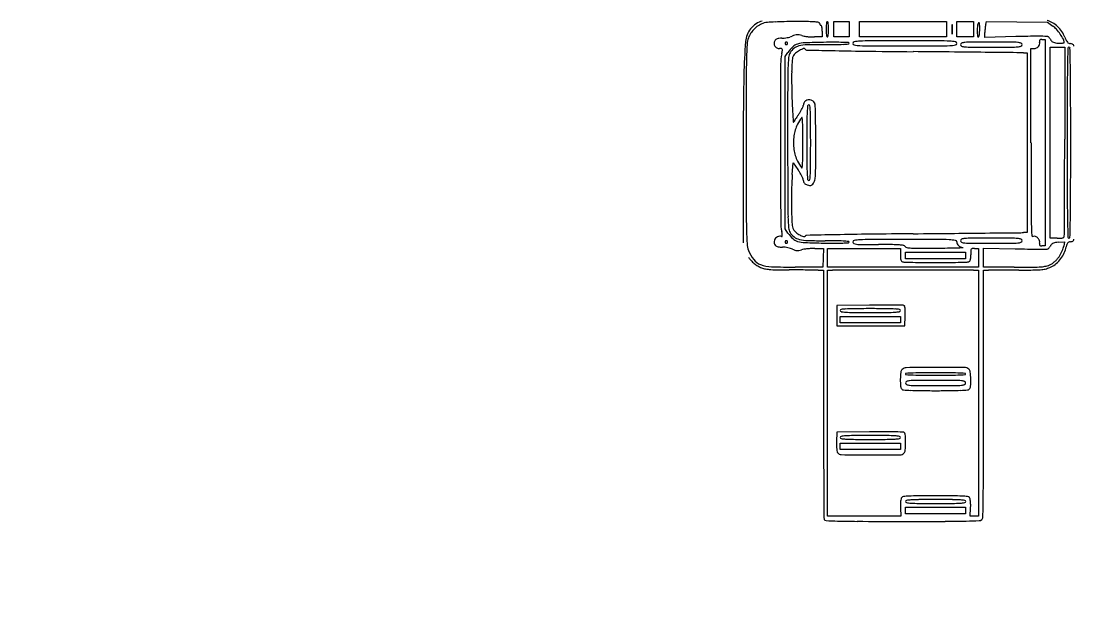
# Model space of a CAD drawing. Header units: metres. Extents: x -22 to 82, y -7 to 32.
# Drawn here: x 16.156 to 19.633, y 26.424 to 28.391 of the extents above; entities that cross this region are included whole.
import ezdxf

# ---------------------------------------------------------------- set-up
doc = ezdxf.new("R2010")
doc.units = ezdxf.units.M
doc.header["$LTSCALE"] = 2
doc.header["$MEASUREMENT"] = 0
doc.layers.add('ZSILUETAEDIFICIO', color=253, linetype='CONTINUOUS')
doc.layers.add('ZVEREDA', color=253, linetype='CONTINUOUS')

msp = doc.modelspace()

# ---------------------------------------------------------------- hatches: boundary and pattern name
at = {"layer": 'ZVEREDA'}
h = msp.add_hatch(dxfattribs=at)
h.set_pattern_fill('AR-SAND', color=256, scale=0.08)
h.set_pattern_definition([(37.5, (100.32176, 117.4582), (-0.00503947, 0.1541459), [0, -0.1216, 0, -0.136, 0, -0.13]), (7.5, (100.32176, 117.4582), (0.14158214, 0.22577169), [0, -0.0656, 0, -0.1096, 0, -0.042]), (327.5, (100.22336, 117.4582), (0.24913135, 0.00045272), [0, -0.04, 0, -0.144, 0, -0.188]), (317.5, (100.22336, 117.4582), (0.24049013, 0.07021405), [0, -0.02, 0, -0.0944, 0, -0.108])])
h.paths.add_polyline_path([(31.4583, 30.1), (-5.5805, 30.142), (-5.4962, 24.7096), (0.5054, 24.7146), (0.5054, 23.0251), (2.9054, 23.0251), (2.9058, 24.7146), (7.7058, 24.7146), (7.7058, 23.0252), (10.1053, 23.0252), (10.1058, 24.7146), (12.5056, 24.7146), (14.9058, 24.7146), (14.9058, 23.0251), (17.3055, 23.0251), (17.3059, 24.7146), (22.1055, 24.6346), (22.1055, 23.0246), (24.505, 23.0246), (24.505, 24.6341), (31.4583, 24.6146), (29.3056, 24.6146), (29.3056, 20.6109), (30.5057, 20.6133), (30.5057, 24.6146), (31.4583, 24.6146)])
h.paths.add_polyline_path([(3.275, 29.8475), (21.8512, 29.8475), (21.8512, 26.263), (3.275, 26.263)], flags=16)
edge = h.paths.add_edge_path(flags=0)
edge.add_line((4.1908, 28.4533), (4.1918, 28.4533))
edge.add_arc((4.0309, 28.4787), 0.1629, 351.0385, 357.366)
edge.add_arc((4.1126, 28.475), 0.0811, 344.5372, 357.3661, ccw=False)
edge = h.paths.add_edge_path(flags=0)
edge.add_arc((4.1295, 28.4836), 0.0424, 8.4462, 17.0428)
edge.add_arc((4.0485, 28.4688), 0.1245, 3.3255, 12.6571, ccw=False)
edge.add_arc((4.0097, 28.4665), 0.1634, 3.3255, 5.868)
edge.add_arc((4.0245, 28.468), 0.1486, 5.8679, 8.4462)
edge = h.paths.add_edge_path(flags=0)
edge.add_arc((4.1876, 27.7105), 0.00551, 0, 44.6492, ccw=False)
edge.add_line((4.1931, 27.7105), (4.1932, 27.7106))
edge.add_arc((4.0831, 27.7214), 0.1106, 354.3758, 357.7808)
edge.add_arc((4.0835, 27.7271), 0.1106, 354.846, 363.6004)
edge.add_arc((4.2651, 27.7157), 0.0736, 165.5855, 181.0366)
edge = h.paths.add_edge_path(flags=0)
edge.add_ellipse((4.1558, 27.5523), major_axis=(-0.0049, 0.5517), ratio=0.076457, start_angle=264.4117, end_angle=281.9146, ccw=False)
edge.add_arc((-177.0033, 27.2461), 181.2018, 0, 0.079936, ccw=False)
edge.add_line((4.1985, 27.2461), (4.2105, 27.659))
edge.add_ellipse((4.1869, 27.7778), major_axis=(0.0158, -0.1078), ratio=0.516109, start_angle=337.0553, end_angle=345.8043, ccw=False)
edge = h.paths.add_edge_path(flags=0)
edge.add_arc((387.038, 26.5735), 383.1771, 179.79628, 179.822716, ccw=False)
edge.add_arc((63.4766, 27.7239), 59.6136, 179.624227, 179.79628, ccw=False)
edge.add_arc((107.9127, 27.4325), 104.0507, 179.489221, 179.624227, ccw=False)
edge.add_arc((4.9088, 28.3258), 1.0432, 173.5744, 178.1176, ccw=False)
edge.add_arc((3.942, 28.4364), 0.0701, 136.944, 174.9431, ccw=False)
edge.add_arc((3.9396, 28.4449), 0.0627, 98.5726, 141.1717, ccw=False)
edge.add_arc((3.9718, 28.2741), 0.2365, 91.7834, 100.1162, ccw=False)
edge.add_arc((4.1614, 22.1858), 6.3277, 91.01273, 91.78342, ccw=False)
edge.add_line((4.0495, 28.5126), (4.1692, 28.5147))
edge.add_line((4.1692, 28.5147), (4.1798, 28.5304))
edge.add_arc((4.1908, 28.5249), 0.0124, 51.761, 153.6132, ccw=False)
edge.add_line((4.1985, 28.5347), (4.1985, 28.5364))
edge.add_arc((4.1933, 28.5159), 0.0211, 75.9141, 183.0668)
edge.add_line((4.1722, 28.5147), (4.0495, 28.5126))
edge.add_arc((4.1614, 22.1858), 6.3277, 91.01273, 91.78342)
edge.add_arc((3.9718, 28.2741), 0.2365, 91.7834, 100.1162)
edge.add_arc((3.9413, 28.4452), 0.0627, 100.1162, 120.5229)
edge.add_arc((3.9423, 28.4373), 0.0701, 117.9506, 158.4595)
edge.add_arc((4.0014, 28.4159), 0.133, 159.246, 175.8968)
edge.add_arc((4.9093, 28.3508), 1.0432, 175.8968, 179.4892)
edge.add_arc((107.9127, 27.4325), 104.0507, 179.489221, 179.624227)
edge.add_arc((63.4766, 27.7239), 59.6136, 179.624227, 179.79628)
edge.add_arc((387.038, 26.5735), 383.1771, 179.79628, 179.822716)
edge.add_line((3.8628, 27.7591), (3.8846, 27.7207))
edge.add_arc((3.9293, 27.7485), 0.0526, 211.8735, 222.0821)
edge.add_arc((3.9401, 27.7583), 0.0672, 222.0818, 230.2564)
edge.add_arc((3.9584, 27.7834), 0.0983, 231.4181, 254.9742)
edge.add_arc((3.9594, 27.7758), 0.0912, 253.174, 268.2173)
edge.add_arc((3.9686, 41.2492), 13.5646, 269.9489, 270.35325)
edge.add_arc((4.0495, 16.955), 10.7299, 89.50758, 89.98541, ccw=False)
edge.add_arc((4.1302, 27.5401), 0.1448, 64.1703, 85.4495, ccw=False)
edge.add_arc((4.1917, 27.6664), 0.00437, 1.4283, 68.3499, ccw=False)
edge.add_arc((4.1974, 27.677), 0.0106, 212.0429, 263.0773, ccw=False)
edge.add_arc((4.2006, 27.71), 0.0405, 231.8085, 252.485, ccw=False)
edge.add_arc((4.1618, 27.6626), 0.0209, 48.5314, 82.6306)
edge.add_arc((4.1193, 27.1331), 0.552, 85.311, 89.9948)
edge.add_arc((4.1184, 16.9552), 10.7299, 89.99478, 90.35325)
edge.add_arc((4.0738, 41.2495), 13.5646, 269.50474, 269.90909, ccw=False)
edge.add_arc((3.9566, 27.7766), 0.0912, 239.2648, 269.9489, ccw=False)
edge.add_arc((3.9401, 27.7583), 0.0672, 215.7669, 243.3781, ccw=False)
edge.add_line((3.8856, 27.719), (3.8628, 27.7591))
edge = h.paths.add_edge_path(flags=0)
edge.add_arc((3.9822, 27.7771), 0.00397, 57.0935, 128.0095, ccw=False)
edge.add_arc((3.9838, 27.7769), 0.00357, -36.3961, 80.5164, ccw=False)
edge.add_arc((3.985, 27.7756), 0.00181, 293.7972, 335.1241, ccw=False)
edge.add_arc((3.9849, 27.7759), 0.00219, 257.1682, 293.7965, ccw=False)
edge.add_arc((3.9855, 27.779), 0.00532, 238.2827, 257.1685, ccw=False)
edge.add_arc((3.9803, 27.7768), 0.00343, 99.0297, 315.498, ccw=False)
edge = h.paths.add_edge_path(flags=0)
edge.add_arc((4.0039, 27.7765), 0.0042, 179.5419, 270.4581)
edge.add_arc((4.0039, 27.7765), 0.0042, 269.35, 383.1232)
edge.add_arc((4.0039, 27.7767), 0.0042, 19.9641, 182.4789)
edge = h.paths.add_edge_path(flags=0)
edge.add_arc((3.9794, 28.4299), 0.000965, 125.0908, 237.6009)
edge.add_arc((3.996, 28.407), 0.0279, 127.8062, 268.779)
edge.add_line((3.9954, 28.3791), (4.0027, 28.3865))
edge.add_arc((4.1001, 28.3876), 0.0974, 166.3647, 180.7016, ccw=False)
edge.add_arc((3.9916, 28.42), 0.0168, 325.7976, 488.4775)
edge.add_arc((3.9953, 28.4523), 0.0238, 233.411, 272.5959)
edge.add_arc((3.987, 28.4251), 0.01, 20.1732, 145.4473)

# ---------------------------------------------------------------- linework, layer by layer
at = {"layer": 'ZSILUETAEDIFICIO'}
for p, q in [((18.8397, 28.3641), (18.8397, 28.3895)), ((18.8397, 28.3895), (18.8651, 28.3895)), ((18.8651, 28.3895), (18.8905, 28.3895)), ((18.8905, 28.3895), (18.8905, 28.3641)), ((18.9243, 28.3641), (18.9243, 28.3895)), ((18.9243, 28.3895), (19.0681, 28.3895)), ((19.0681, 28.3895), (19.212, 28.3895)), ((19.212, 28.3895), (19.212, 28.3641)), ((19.2458, 28.3641), (19.2458, 28.3895)), ((19.2458, 28.3895), (19.2733, 28.3895)), ((19.2733, 28.3895), (19.3008, 28.3895)), ((19.3008, 28.3895), (19.3008, 28.3641)), ((19.3416, 28.3803), (19.3442, 28.3901)), ((19.3442, 28.3901), (19.4448, 28.3887)), ((19.4448, 28.3887), (19.5454, 28.3874)), ((19.5454, 28.3874), (19.5634, 28.3747)), ((18.8016, 28.3578), (18.8016, 28.3388)), ((18.8397, 28.3388), (18.8397, 28.3641)), ((18.8905, 28.3641), (18.8905, 28.3388)), ((18.9243, 28.3388), (18.9243, 28.3641)), ((19.212, 28.3641), (19.212, 28.3388)), ((19.2458, 28.3388), (19.2458, 28.3641)), ((19.3008, 28.3641), (19.3008, 28.3388)), ((19.3389, 28.3374), (19.3389, 28.3539)), ((18.8016, 28.3388), (18.7757, 28.3388)), ((18.8651, 28.3388), (18.8397, 28.3388)), ((18.8905, 28.3388), (18.8651, 28.3388)), ((19.0681, 28.3388), (18.9243, 28.3388)), ((19.212, 28.3388), (19.0681, 28.3388)), ((19.2733, 28.3388), (19.2458, 28.3388)), ((19.3008, 28.3388), (19.2733, 28.3388)), ((19.4414, 28.34), (19.3389, 28.3374)), ((19.5275, 28.3303), (19.5377, 28.3303)), ((19.5377, 28.3303), (19.5377, 27.9898)), ((18.679, 28.2741), (18.6885, 28.288)), ((18.679, 27.9898), (18.679, 28.2741)), ((19.4668, 28.2865), (19.4784, 28.2859)), ((19.4784, 28.2859), (19.4784, 27.9898)), ((19.4911, 27.9895), (19.4911, 28.3007)), ((19.4911, 28.3007), (19.5012, 28.3007)), ((19.5546, 27.9898), (19.5546, 28.3049)), ((19.5546, 28.3049), (19.5789, 28.3049)), ((19.5789, 28.3049), (19.6032, 28.3049)), ((19.6032, 28.3049), (19.6025, 28.0014)), ((18.679, 27.7055), (18.679, 27.9898)), ((19.4784, 27.9898), (19.4784, 27.6937)), ((19.5377, 27.9898), (19.5377, 27.6493)), ((19.5546, 27.6746), (19.5546, 27.9898)), ((18.7029, 27.8853), (18.7056, 27.9238)), ((18.7056, 27.9238), (18.7216, 27.901)), ((18.6885, 27.6915), (18.679, 27.7055)), ((19.4784, 27.6937), (19.4668, 27.6931)), ((19.5377, 27.6493), (19.5275, 27.6493)), ((19.5779, 27.6746), (19.5546, 27.6746)), ((19.582, 27.6612), (19.6023, 27.6625)), ((19.6023, 27.6625), (19.5995, 27.6485)), ((18.7775, 27.6408), (18.8063, 27.6408)), ((18.8063, 27.6408), (18.805, 27.6101)), ((18.8186, 27.6097), (18.8186, 27.6408)), ((18.8186, 27.6408), (18.9391, 27.6408)), ((18.9391, 27.6408), (19.0597, 27.6408)), ((19.0597, 27.6408), (19.0597, 27.6201)), ((19.0766, 27.6175), (19.0766, 27.6281)), ((19.0766, 27.6281), (19.176, 27.6281)), ((19.0766, 27.607), (19.0766, 27.6175)), ((19.176, 27.6281), (19.2754, 27.6281)), ((19.2754, 27.6281), (19.2754, 27.6175)), ((19.2754, 27.6175), (19.2754, 27.607)), ((19.305, 27.6408), (19.3177, 27.6408)), ((19.3177, 27.6408), (19.3177, 27.6098)), ((19.3346, 27.6104), (19.3346, 27.6422)), ((19.3346, 27.6422), (19.4394, 27.6396)), ((18.8038, 27.5795), (18.7128, 27.5791)), ((18.805, 27.6101), (18.8038, 27.5795)), ((18.8186, 27.5785), (18.8186, 27.6097)), ((19.0681, 27.5786), (18.8186, 27.5785)), ((19.3177, 27.5788), (19.0681, 27.5786)), ((19.176, 27.607), (19.0766, 27.607)), ((19.2754, 27.607), (19.176, 27.607)), ((19.3177, 27.6098), (19.3177, 27.5788)), ((19.3346, 27.5786), (19.3346, 27.6104)), ((19.4359, 27.5787), (19.3346, 27.5786)), ((18.7879, 27.5692), (18.8059, 27.5689)), ((18.8059, 27.5689), (18.8059, 27.161)), ((18.8186, 27.5689), (18.8355, 27.5692)), ((18.8186, 27.1628), (18.8186, 27.5689)), ((19.3008, 27.5692), (19.3177, 27.5689)), ((19.3177, 27.5689), (19.3177, 27.1628)), ((19.3346, 27.5689), (19.3505, 27.5692)), ((19.3346, 27.1604), (19.3346, 27.5689)), ((18.9581, 27.4537), (18.8503, 27.4526)), ((18.8503, 27.4526), (18.8503, 27.4187)), ((18.8503, 27.4187), (18.8503, 27.3849)), ((18.8609, 27.406), (18.8609, 27.4166)), ((18.8609, 27.4166), (18.9603, 27.4166)), ((18.8609, 27.3955), (18.8609, 27.406)), ((18.9603, 27.4166), (19.0597, 27.4166)), ((19.0597, 27.4166), (19.0597, 27.406)), ((19.0597, 27.406), (19.0597, 27.3955)), ((19.0745, 27.3849), (19.0757, 27.4177)), ((18.8503, 27.3849), (18.9624, 27.3849)), ((18.9603, 27.3955), (18.8609, 27.3955)), ((19.0597, 27.3955), (18.9603, 27.3955)), ((18.9624, 27.3849), (19.0745, 27.3849)), ((18.8186, 26.7567), (18.8186, 27.1628)), ((19.3177, 27.1628), (19.3177, 26.7567)), ((18.8503, 27.0338), (18.849, 27.0027)), ((18.9581, 27.0349), (18.8503, 27.0338)), ((18.8609, 26.9873), (18.8609, 26.9978)), ((18.8609, 26.9978), (18.9603, 26.9978)), ((18.8609, 26.9767), (18.8609, 26.9873)), ((18.9603, 26.9978), (19.0597, 26.9978)), ((19.0597, 26.9978), (19.0597, 26.9873)), ((19.0597, 26.9873), (19.0597, 26.9767)), ((18.9603, 26.9767), (18.8609, 26.9767)), ((19.0597, 26.9767), (18.9603, 26.9767)), ((19.0604, 26.7844), (19.0618, 26.7567)), ((19.0766, 26.7758), (19.0766, 26.7863)), ((19.0766, 26.7863), (19.176, 26.7863)), ((19.176, 26.7863), (19.2754, 26.7863)), ((19.2754, 26.7863), (19.2754, 26.7758)), ((19.2902, 26.7567), (19.2916, 26.7844)), ((18.9402, 26.7567), (18.8186, 26.7567)), ((19.0618, 26.7567), (18.9402, 26.7567)), ((19.0766, 26.7652), (19.0766, 26.7758)), ((19.176, 26.7652), (19.0766, 26.7652)), ((19.2754, 26.7652), (19.176, 26.7652)), ((19.2754, 26.7758), (19.2754, 26.7652)), ((19.304, 26.7567), (19.2902, 26.7567)), ((19.3177, 26.7567), (19.304, 26.7567))]:
    msp.add_line(p, q, dxfattribs=at)
for centre, radius, start, end in [((18.6358, 28.3073), 0.0914, 124.9327, 140.5019), ((18.6387, 28.3034), 0.0871, 120.9066, 133.339), ((18.6169, 28.3343), 0.0585, 103.1699, 124.9325), ((18.6277, 28.3219), 0.0655, 105.52, 120.9065), ((18.6237, 28.3361), 0.0507, 93.6953, 105.52), ((18.704, 27.0925), 1.297, 92.5664, 93.6954), ((18.7007, 27.166), 1.2234, 91.1355, 92.5663), ((18.7101, 26.6919), 1.6976, 90.0162, 91.1355), ((18.7111, 23.1318), 5.2577, 89.5085, 90.0162), ((18.7534, 28.0606), 0.3287, 85.6728, 89.5085), ((18.7709, 28.2922), 0.0965, 78.4038, 85.6728), ((18.7896, 28.3832), 0.00358, 360, 78.4038), ((18.8027, 28.3832), 0.00947, 179.9998, 194.8423), ((18.8002, 28.3825), 0.00688, 194.842, 213.6898), ((18.7986, 28.3814), 0.00496, 213.6897, 236.2811), ((18.7974, 28.3797), 0.00291, 236.2819, 270.0003), ((18.7974, 28.3751), 0.00176, 20.9971, 89.9995), ((18.7696, 28.3644), 0.0316, 12.529, 20.9978), ((18.8941, 28.369), 0.0796, 170.5376, 176.4671), ((18.8798, 28.3714), 0.0651, 165.0229, 170.5379), ((18.8186, 28.3878), 0.00173, 89.9999, 165.0227), ((18.8186, 28.3878), 0.00173, 14.9773, 90.0001), ((18.7574, 28.3714), 0.0651, 9.4621, 14.9771), ((18.7431, 28.369), 0.0796, 3.5329, 9.4624), ((19.3105, 28.3679), 0.0811, 172.9257, 177.3656), ((19.2344, 28.3773), 0.00435, 148.1481, 172.9257), ((19.2309, 28.3795), 0.000316, 7.0748, 148.1489), ((19.1777, 28.3729), 0.0539, 1.1868, 7.0739), ((19.4882, 28.3589), 0.1746, 174.3378, 180), ((19.3351, 28.3741), 0.0207, 147.1275, 174.3379), ((19.3188, 28.3846), 0.00134, 62.7604, 147.1282), ((19.3182, 28.3834), 0.00269, 11.7123, 62.7603), ((19.2825, 28.376), 0.0391, 1.9831, 11.7116), ((18.945, 28.3643), 0.3768, 0.1405, 1.9833), ((19.3835, 28.3691), 0.0433, 165.0078, 171.6217), ((19.5282, 28.3296), 0.0656, 59.0492, 75.8666), ((19.5109, 28.3006), 0.0994, 46.7284, 59.0491), ((18.623, 28.3178), 0.0749, 140.5017, 175.4561), ((18.6313, 28.3076), 0.0787, 145.5473, 159.0979), ((18.641, 28.301), 0.0904, 133.3389, 145.5472), ((18.6786, 28.3987), 0.0622, 285.3418, 292.6765), ((18.7381, 28.2563), 0.0922, 106.7808, 112.6766), ((18.7208, 28.3138), 0.0321, 93.82, 106.7807), ((18.7206, 28.316), 0.0299, 80.2873, 93.82), ((18.7134, 28.2738), 0.0727, 73.3215, 80.2874), ((18.752, 28.4026), 0.0618, 253.3213, 260.6898), ((18.7767, 28.5534), 0.2146, 260.6897, 263.6071), ((18.7554, 28.3612), 0.0461, 4.7995, 12.5288), ((18.7145, 28.3578), 0.0872, 360, 4.7995), ((18.9733, 28.3641), 0.159, 176.4673, 180.0001), ((18.9733, 28.3641), 0.159, 179.9999, 183.5327), ((18.8941, 28.3592), 0.0796, 183.5329, 189.4624), ((18.8798, 28.3569), 0.0651, 189.4621, 194.9771), ((18.7574, 28.3569), 0.0651, 345.0229, 350.5379), ((18.7431, 28.3592), 0.0796, 350.5376, 356.4671), ((18.6638, 28.3641), 0.159, 359.9999, 3.5327), ((18.6638, 28.3641), 0.159, 356.4673, 0.0001), ((19.3923, 28.3641), 0.1629, 177.366, 180.0001), ((19.3923, 28.3641), 0.1629, 179.9999, 182.634), ((19.3105, 28.3604), 0.0811, 182.6344, 187.0743), ((19.2344, 28.3509), 0.00435, 187.0743, 211.8519), ((19.2309, 28.3488), 0.000316, 211.8511, 352.9252), ((19.1777, 28.3554), 0.0539, 352.9261, 358.8132), ((18.756, 28.3641), 0.4757, 0.0002, 1.1871), ((18.756, 28.3641), 0.4757, 358.8129, 359.9998), ((19.5381, 28.3589), 0.2245, 180.0001, 184.3297), ((19.3177, 28.3422), 0.00343, 184.3296, 270), ((19.2519, 28.3572), 0.0696, 345.7177, 351.0466), ((19.2367, 28.3596), 0.085, 351.0468, 356.8104), ((19.1448, 28.3648), 0.177, 356.8099, 0.1402), ((19.4701, 28.3535), 0.1312, 176.7198, 179.7999), ((19.5093, 28.3512), 0.1704, 174.1886, 176.7201), ((19.4936, 28.3528), 0.1546, 171.6213, 174.1882), ((19.5308, 24.8534), 3.4878, 90.817, 91.4681), ((19.5083, 26.4319), 1.9091, 89.7945, 90.8169), ((19.495, 22.7344), 5.6066, 89.493, 89.7946), ((19.5446, 28.3345), 0.0063, 54.4831, 89.4935), ((19.5245, 28.3195), 0.0676, 41.3102, 54.8302), ((19.4417, 28.2467), 0.1778, 34.7436, 41.3102), ((19.5073, 28.2968), 0.1047, 34.7058, 46.7285), ((19.4391, 28.2449), 0.181, 28.6058, 34.7437), ((19.5227, 28.3075), 0.0859, 20.7665, 34.7058), ((20.4018, 28.1765), 1.8593, 175.4561, 178.8613), ((19.7769, 28.2424), 1.2257, 176.6074, 178.7772), ((18.623, 28.3108), 0.0698, 159.098, 176.6073), ((18.6619, 28.3171), 0.019, 151.8449, 179.6944), ((18.6588, 28.3171), 0.0159, 179.6946, 211.4042), ((18.6583, 28.319), 0.0149, 131.9404, 151.845), ((18.659, 28.3173), 0.0162, 211.4039, 242.8324), ((18.6572, 28.3202), 0.0133, 110.2785, 131.941), ((18.6609, 28.3102), 0.024, 95.1203, 110.2779), ((18.668, 28.231), 0.1035, 90, 95.1205), ((18.668, 28.4038), 0.0692, 270.0001, 276.8103), ((18.6609, 28.4637), 0.1296, 276.8101, 281.0697), ((18.6832, 28.3176), 0.0042, 157.3753, 179.9994), ((18.6832, 28.3176), 0.0042, 180.0006, 202.6247), ((18.6832, 28.3176), 0.00426, 135.0008, 157.3768), ((18.6832, 28.3176), 0.00426, 202.6232, 224.9992), ((18.6832, 28.3176), 0.00426, 112.6232, 134.9992), ((18.6832, 28.3176), 0.00426, 225.0008, 247.3768), ((18.6832, 28.3176), 0.0042, 90.0006, 112.6247), ((18.6832, 28.3176), 0.0042, 247.3753, 269.9994), ((18.6832, 28.3176), 0.0042, 67.3753, 89.9994), ((18.6832, 28.3176), 0.0042, 270.0006, 292.6247), ((18.6832, 28.3176), 0.00426, 45.0008, 67.3768), ((18.6832, 28.3176), 0.00426, 292.6232, 314.9992), ((18.6612, 28.4622), 0.1281, 281.0698, 285.3418), ((18.6832, 28.3176), 0.00426, 22.6232, 44.9992), ((18.6832, 28.3176), 0.00426, 315.0008, 337.3768), ((18.6832, 28.3176), 0.0042, 0.0006, 22.6247), ((18.6832, 28.3176), 0.0042, 337.3753, 359.9994), ((18.7816, 28.2247), 0.1126, 133.4125, 145.761), ((18.7303, 28.2789), 0.038, 105.6584, 133.4126), ((18.7341, 28.2694), 0.0408, 103.1354, 128.5534), ((18.7491, 28.212), 0.1074, 92.1903, 105.6585), ((18.755, 28.1798), 0.1329, 91.4757, 103.1354), ((18.8478, 25.6306), 2.6907, 90.8863, 92.1903), ((18.8099, 26.0483), 2.265, 90, 91.4757), ((18.7791, 28.575), 0.2364, 263.6073, 266.4804), ((18.7757, 28.5191), 0.1803, 266.4805, 270), ((18.8512, 25.4134), 2.908, 90.1386, 90.8862), ((18.8099, 30.8289), 2.5155, 270, 270.8147), ((18.8186, 28.3405), 0.00173, 194.9773, 270.0001), ((18.8186, 28.3405), 0.00173, 269.9999, 345.0227), ((18.8457, 27.6793), 0.642, 87.8448, 90.1387), ((18.8371, 28.9128), 0.5992, 270.8146, 273.1797), ((18.8402, 27.5344), 0.7871, 86.4851, 87.8449), ((18.8287, 29.0643), 0.751, 273.1797, 274.5655), ((18.8883, 28.3179), 0.00214, 0.0002, 86.4852), ((18.8883, 28.3179), 0.00214, 274.5659, 0.0004), ((18.9085, 28.3176), 0.00533, 100.4447, 180.0001), ((18.9085, 28.3176), 0.00533, 179.9999, 259.5553), ((18.9324, 28.1879), 0.1372, 92.8272, 100.4447), ((18.9324, 28.4473), 0.1372, 259.5553, 267.1728), ((18.9645, 27.5371), 0.7888, 90.156, 92.827), ((18.9645, 29.0981), 0.7888, 267.173, 269.844), ((19.0745, -12.8211), 41.1472, 89.99997, 90.15604), ((19.0745, 69.4564), 41.1472, 269.84396, 270.00003), ((19.0745, -12.8211), 41.1472, 89.84396, 90.00003), ((19.0745, 69.4564), 41.1472, 269.99997, 270.15604), ((19.1844, 27.5371), 0.7888, 87.173, 89.844), ((19.1844, 29.0981), 0.7888, 270.156, 272.827), ((19.2166, 28.1879), 0.1372, 79.5553, 87.1728), ((19.2166, 28.4473), 0.1372, 272.8272, 280.4447), ((19.2405, 28.3176), 0.00533, 359.9999, 79.5553), ((19.2405, 28.3176), 0.00533, 280.4447, 0.0001), ((19.2638, 28.3134), 0.00529, 111.1181, 180.0001), ((19.2638, 28.3134), 0.00529, 179.9999, 248.8819), ((19.2753, 28.2834), 0.0374, 94.7638, 111.118), ((19.2753, 28.3433), 0.0374, 248.8822, 265.2364), ((19.296, 28.0361), 0.2856, 90.2845, 94.7636), ((19.296, 28.5907), 0.2856, 265.2363, 269.7153), ((19.36, 15.1325), 13.1894, 90.00004, 90.28446), ((19.3177, 28.3405), 0.00174, 270.0001, 345.7178), ((19.36, 15.1325), 13.1894, 89.71554, 89.99996), ((19.4241, 28.0361), 0.2856, 85.2364, 89.7155), ((19.4241, 28.5907), 0.2856, 270.2847, 274.7637), ((19.4447, 28.2834), 0.0374, 68.882, 85.2362), ((19.4447, 28.3433), 0.0374, 274.7636, 291.1178), ((19.4562, 28.3134), 0.00529, 359.9999, 68.8819), ((19.4562, 28.3134), 0.00529, 291.1181, 0.0001), ((19.5029, 28.3186), 0.0175, 292.4072, 319.0503), ((19.5042, 28.3175), 0.0158, 319.0505, 347.3298), ((19.5223, 28.3262), 0.00342, 136.818, 182.4586), ((19.5393, 28.327), 0.0204, 182.4578, 194.6546), ((19.5035, 28.3176), 0.0166, 347.3298, 14.655), ((19.523, 28.3256), 0.00439, 98.2506, 136.8171), ((19.5275, 28.2947), 0.0356, 90.0003, 98.2512), ((19.5413, 28.3299), 0.012, 42.0579, 54.4823), ((19.5131, 28.3044), 0.05, 37.7529, 42.0588), ((19.5077, 28.3003), 0.0568, 33.5323, 37.7518), ((19.5137, 28.3042), 0.0497, 28.8645, 33.5331), ((19.5695, 28.335), 0.0142, 208.864, 230.0599), ((19.5717, 28.3376), 0.0175, 230.0605, 248.1579), ((19.5766, 28.3499), 0.0308, 248.1572, 261.149), ((19.5885, 28.4264), 0.1082, 261.1493, 266.248), ((19.5891, 28.4345), 0.1163, 266.2477, 269.9585), ((19.589, 28.3765), 0.0583, 269.959, 276.1777), ((19.5904, 28.3637), 0.0454, 276.1774, 282.1939), ((19.5762, 28.3197), 0.0248, 2.0046, 28.6059), ((19.5998, 28.3205), 0.00125, 282.1943, 2.005), ((19.7353, 28.3881), 0.1415, 200.7665, 205.2749), ((19.6302, 28.3384), 0.0252, 205.2748, 221.4475), ((19.6214, 28.3307), 0.0135, 221.4477, 245.4128), ((19.624, 28.3364), 0.0197, 245.4124, 263.3904), ((19.6185, 28.2889), 0.0281, 70.8579, 83.3904), ((19.6254, 28.3087), 0.00709, 35.9934, 70.8582), ((19.6221, 28.3064), 0.0111, 10.1054, 35.9935), ((18.6606, 28.3203), 0.0197, 242.8326, 270.0001), ((18.6606, 28.2579), 0.0428, 81.2055, 90.0002), ((18.8315, 28.2489), 0.1671, 168.33, 179.9109), ((18.6667, 28.2971), 0.00314, 21.9726, 81.2045), ((18.3543, 28.3475), 0.3202, 348.3301, 350.4296), ((18.6627, 28.2955), 0.00742, 350.4299, 21.9738), ((19.2852, 28.2194), 0.5968, 175.0166, 178.4071), ((18.7263, 28.2681), 0.0358, 148.628, 175.0167), ((18.7435, 28.2576), 0.056, 128.5533, 148.6278), ((18.7277, 28.2642), 0.0247, 153.2673, 173.7097), ((18.7329, 28.2615), 0.0306, 130.1276, 153.2675), ((18.7702, 28.2173), 0.0884, 119.6412, 130.1277), ((18.7662, 28.2243), 0.0804, 109.2897, 119.6413), ((18.7414, 28.2953), 0.0052, 33.3554, 109.2897), ((18.7503, 28.3011), 0.00544, 213.3555, 268.6189), ((19.7095, 68.0852), 39.8011, 268.61884, 268.7355), ((19.0646, 38.872), 10.5807, 268.73557, 269.31288), ((19.6096, 84.3113), 56.0234, 269.31283, 269.48082), ((16.7277, -233.701), 262.0021, 89.45098, 89.480773), ((17.8818, -113.2564), 141.5519, 89.40374, 89.450952), ((19.36, 41.4943), 13.1894, 269.71554, 269.99996), ((12.8303, -598.6145), 626.9363, 89.3943172, 89.4037137), ((19.36, 41.4943), 13.1894, 270.00004, 270.28446), ((19.4553, 28.0614), 0.2254, 87.0658, 89.3947), ((19.5012, 28.3228), 0.0221, 270, 292.4073), ((26.6353, 28.1177), 7.0248, 178.50049, 178.94854), ((19.6165, 28.3014), 0.00351, 89.9997, 178.5002), ((19.6165, 28.3014), 0.00351, 1.5052, 89.9999), ((12.5932, 28.1168), 7.0292, 1.05753, 1.50535), ((22.7739, 28.1784), 4.2234, 178.7773, 179.8945), ((168.5673, 28.0161), 149.9031, 179.910902, 180.010138), ((19.2471, 28.2187), 0.5464, 176.7902, 179.4122), ((19.0302, 28.2308), 0.329, 173.7098, 176.7901), ((24.8408, 28.1506), 5.2299, 178.9485, 179.873), ((14.3919, 28.15), 5.2302, 0.133, 1.0575), ((30.4081, 27.9776), 11.8676, 178.86128, 179.93247), ((21.2088, 28.1659), 2.5212, 178.4073, 179.8928), ((20.8845, 28.2019), 2.1838, 179.4122, 180.3484), ((125.9782, 27.9885), 107.4278, 179.894536, 180.001565), ((115.285, 27.9898), 96.5976, 179.89276, 180.000018), ((20.6758, 28.2006), 1.9752, 180.3485, 181.7401), ((20.6176, 28.1988), 1.9169, 181.7401, 183.1633), ((93.7975, 27.9976), 74.1869, 179.87289, 180.006045), ((-54.5599, 27.9898), 74.1822, 359.999957, 0.133113), ((18.6289, 28.1533), 0.1181, 327.7078, 332.5717), ((18.6432, 28.1459), 0.102, 332.5718, 337.5478), ((18.7174, 28.1153), 0.0217, 337.5477, 353.2312), ((18.7645, 28.1097), 0.0257, 162.389, 173.2311), ((18.7688, 28.1083), 0.0303, 152.8025, 162.3887), ((18.7654, 28.1101), 0.0264, 142.6923, 152.8028), ((18.7524, 28.1199), 0.0101, 122.034, 142.6923), ((18.7561, 28.114), 0.0171, 92.2816, 122.0338), ((19.0343, 28.0784), 0.2827, 173.3079, 177.0891), ((18.7572, 28.1109), 0.0037, 90.0003, 173.3084), ((18.7565, 28.1048), 0.0263, 70.7774, 92.2816), ((18.7572, 28.1109), 0.0037, 6.6916, 89.9997), ((18.4801, 28.0784), 0.2827, 2.9109, 6.6921), ((18.7569, 28.106), 0.0251, 48.6856, 70.7775), ((18.764, 28.1141), 0.0143, 15.0005, 48.6857), ((18.7483, 28.1099), 0.0305, 1.4428, 15.0003), ((11.9241, 27.938), 6.8569, 1.14858, 1.44285), ((19.9299, 28.1608), 1.2281, 183.1634, 184.7917), ((18.8623, 27.9725), 0.1771, 147.6715, 150.0084), ((18.8615, 27.9731), 0.1761, 144.8417, 147.6711), ((18.9193, 27.9324), 0.2468, 142.6451, 144.8422), ((18.952, 27.9232), 0.2643, 145.6581, 151.1741), ((18.6341, 28.1501), 0.1119, 322.6447, 327.7077), ((18.7347, 28.0716), 0.00113, 5.9511, 145.6582), ((18.4283, 28.0397), 0.3091, 3.0085, 5.9511), ((19.4679, 28.0563), 0.7168, 177.0891, 179.679), ((18.0466, 28.0563), 0.7168, 0.321, 2.9109), ((15.2529, 28.0047), 3.5274, 0.4784, 1.1485), ((18.707, 28.0583), 0.000943, 184.792, 352.3631), ((18.7158, 28.0571), 0.0079, 150.0083, 172.3627), ((18.8074, 28.0007), 0.1001, 161.8144, 173.0556), ((18.8165, 27.9977), 0.1097, 151.1741, 161.8143), ((18.1234, 28.0237), 0.6145, 0.6314, 3.0084), ((15.0482, 27.9898), 3.6899, 0, 0.6314), ((31.339, 27.9898), 12.5881, 179.67897, 180.00005), ((6.1754, 27.9898), 12.5881, 359.99995, 0.32103), ((12.7952, 27.9842), 5.9852, 0.02731, 0.47834), ((18.8971, 27.9898), 0.1905, 173.0553, 179.9999), ((-267.5977, 28.6644), 287.201, 359.844361, 359.867737), ((1573.4371, 26.1577), 1554.8976, 179.932423, 179.9446682), ((134.1647, 27.9887), 115.6143, 180.001562, 180.103091), ((167.1253, 28.0157), 148.4611, 180.010087, 180.11024), ((109.6192, 27.9898), 90.9317, 180.000032, 180.112103), ((18.8971, 27.9898), 0.1905, 180.0001, 186.9447), ((18.8074, 27.9789), 0.1001, 186.9444, 198.1856), ((15.0482, 27.9898), 3.6899, 359.3686, 360), ((31.339, 27.9898), 12.5881, 179.99995, 180.32103), ((6.1754, 27.9898), 12.5881, 359.67897, 0.00005), ((5.1131, 27.9806), 13.6673, 359.71765, 0.02728), ((146.8043, 27.9895), 127.3131, 180.00001, 180.089392), ((93.0311, 27.9975), 73.4204, 180.006016, 180.140088), ((-53.8027, 27.9898), 73.425, 359.865919, 359.999991), ((18.8165, 27.9819), 0.1097, 198.1857, 208.8259), ((18.952, 28.0564), 0.2643, 208.8259, 214.3419), ((18.4283, 27.9399), 0.3091, 354.0489, 356.9915), ((18.1234, 27.9559), 0.6145, 356.9916, 359.3686), ((18.5926, 27.8106), 0.1575, 30.8472, 35.0112), ((18.5954, 27.8123), 0.1543, 26.6174, 30.8474), ((18.7347, 27.9079), 0.00113, 214.3418, 354.0489), ((19.4679, 27.9233), 0.7168, 180.321, 182.9109), ((18.0466, 27.9233), 0.7168, 357.0891, 359.679), ((18.2334, 27.9159), 0.5469, 356.5242, 359.7177), ((19.9128, 27.7994), 1.213, 175.9398, 178.6161), ((18.6142, 27.8217), 0.1332, 22.3568, 26.6173), ((18.7164, 27.8638), 0.0227, 6.5844, 22.3566), ((18.7651, 27.8694), 0.0263, 186.5848, 199.4288), ((18.7535, 27.8653), 0.014, 199.4285, 219.9818), ((18.7543, 27.8659), 0.015, 219.9817, 239.713), ((19.0343, 27.9012), 0.2827, 182.9109, 186.6921), ((18.7572, 27.8687), 0.0037, 186.6916, 269.9997), ((18.7572, 27.8687), 0.0037, 270.0003, 353.3084), ((18.4801, 27.9012), 0.2827, 353.3079, 357.0891), ((18.7323, 27.8885), 0.0517, 313.1638, 321.0011), ((18.7549, 27.8703), 0.0226, 321.0012, 348.7154), ((18.6543, 27.8904), 0.1253, 348.7153, 356.5242), ((-137.5667, 28.3111), 157.1695, 359.807736, 359.844405), ((19.9533, 27.7984), 1.2535, 178.6161, 181.2273), ((18.7632, 27.8813), 0.0327, 239.7131, 250.7256), ((18.7697, 27.8998), 0.0524, 250.7253, 258.4866), ((18.7611, 27.8579), 0.00958, 258.4874, 285.781), ((18.7612, 27.8578), 0.00954, 285.7805, 313.1638), ((21.3815, 27.8172), 2.6938, 180.1122, 181.5352), ((22.4253, 27.7955), 2.934, 180.0894, 181.4381), ((24.8981, 27.8309), 5.2872, 180.1401, 181.0575), ((14.3352, 27.8303), 5.2869, 358.9485, 359.8659), ((22.4586, 27.7877), 3.9081, 180.1032, 181.28), ((20.2942, 27.8058), 1.5944, 181.2273, 183.0341), ((-593.502, 29.8412), 613.1074, 359.799464, 359.8077146), ((18.8347, 27.7304), 0.1701, 180.1101, 191.5808), ((19.3977, 27.764), 0.7094, 181.5352, 184.4958), ((18.7453, 27.7237), 0.0434, 183.0342, 207.3444), ((20.5569, 27.7486), 1.065, 181.438, 183.4621), ((26.8945, 27.8677), 7.2839, 181.05743, 181.49242), ((12.3393, 27.867), 7.2831, 358.51345, 358.94844), ((19.5559, 27.7228), 1.0046, 181.2801, 183.8186), ((18.6661, 27.6566), 0.0254, 100.4098, 117.8859), ((18.6629, 27.6739), 0.00777, 58.2823, 100.4097), ((18.6679, 27.6819), 0.00164, 238.2827, 306.25), ((18.452, 27.6519), 0.2205, 9.2355, 11.5811), ((18.6674, 27.6826), 0.00248, 306.2503, 356.4572), ((18.648, 27.6838), 0.0219, 356.4567, 9.235), ((18.7816, 27.7549), 0.1126, 214.239, 226.5875), ((18.7245, 27.7111), 0.0341, 184.4959, 211.3748), ((18.7389, 27.7199), 0.051, 211.3748, 233.5458), ((18.7347, 27.7182), 0.0315, 207.3446, 229.9423), ((18.7649, 27.7541), 0.0784, 229.9422, 241.3662), ((18.7596, 27.7444), 0.0674, 241.3663, 253.1309), ((18.7417, 27.6851), 0.00544, 253.1308, 326.8613), ((18.7494, 27.6801), 0.00384, 91.1875, 146.8613), ((21.5641, -108.102), 135.8151, 91.146506, 91.187529), ((19.157, 12.1759), 15.5131, 90.72934, 91.14645), ((19.454, -11.1576), 38.8484, 90.51917, 90.72933), ((16.7277, 289.6806), 262.0021, 270.519227, 270.54902), ((17.8818, 169.236), 141.5519, 270.549048, 270.59626), ((12.8303, 654.5941), 626.9363, 270.5962863, 270.6056828), ((19.4553, 27.9182), 0.2254, 270.6053, 272.9342), ((19.4977, 27.6845), 0.0039, 183.462, 287.6086), ((19.5022, 27.6704), 0.0108, 65.9883, 107.6086), ((19.4973, 27.6596), 0.0227, 42.0702, 65.9887), ((19.5691, 27.6873), 0.0324, 345.9838, 358.244), ((19.267, 27.6965), 0.3346, 358.2439, 359.7994), ((18.6274, 27.6609), 0.0741, 183.8186, 200.902), ((18.6607, 27.6615), 0.0184, 159.0066, 188.7913), ((18.6547, 27.6606), 0.0124, 188.7912, 228.9305), ((18.6592, 27.6621), 0.0168, 134.2093, 159.0062), ((18.6605, 27.6672), 0.0212, 228.9303, 257.6289), ((18.668, 27.6531), 0.0294, 117.8863, 134.2097), ((18.67, 27.7105), 0.0655, 257.6292, 270.0001), ((18.6832, 27.662), 0.0042, 157.3753, 179.9994), ((18.6832, 27.662), 0.0042, 180.0006, 202.6247), ((18.6832, 27.6619), 0.00426, 135.0008, 157.3768), ((18.6832, 27.662), 0.00426, 202.6232, 224.9992), ((18.6832, 27.6619), 0.00426, 112.6232, 134.9992), ((18.6832, 27.662), 0.00426, 225.0008, 247.3768), ((18.6832, 27.662), 0.0042, 90.0006, 112.6247), ((18.6832, 27.6619), 0.0042, 247.3753, 269.9994), ((18.6832, 27.662), 0.0042, 67.3753, 89.9994), ((18.6832, 27.6619), 0.0042, 270.0006, 292.6247), ((18.6832, 27.6619), 0.00426, 45.0008, 67.3768), ((18.6832, 27.662), 0.00426, 292.6232, 314.9992), ((18.6832, 27.6619), 0.00426, 22.6232, 44.9992), ((18.6832, 27.662), 0.00426, 315.0008, 337.3768), ((18.6832, 27.662), 0.0042, 0.0006, 22.6247), ((18.6832, 27.662), 0.0042, 337.3753, 359.9994), ((18.7303, 27.7007), 0.038, 226.5874, 254.3416), ((18.737, 27.7172), 0.0477, 233.5458, 256.8667), ((18.7491, 27.7675), 0.1074, 254.3415, 267.8097), ((18.7592, 27.8125), 0.1455, 256.8667, 268.2331), ((18.8478, 30.3489), 2.6907, 267.8097, 269.1137), ((18.8118, 29.5178), 1.8516, 268.233, 270), ((18.8512, 30.5662), 2.908, 269.1138, 269.8614), ((18.8118, 25.2779), 2.3883, 89.1631, 90), ((18.8457, 28.3002), 0.642, 269.8613, 272.1552), ((18.8383, 27.0939), 0.5721, 86.7434, 89.1631), ((18.8402, 28.4452), 0.7871, 272.1551, 273.5149), ((18.8309, 26.9632), 0.703, 85.2989, 86.7434), ((18.8883, 27.6617), 0.00214, 359.9999, 85.2988), ((18.8883, 27.6617), 0.00214, 273.5148, 359.9998), ((18.9085, 27.662), 0.00533, 100.4447, 180.0001), ((18.9086, 27.662), 0.00539, 179.9998, 243.8309), ((18.9173, 27.6797), 0.0252, 243.8312, 264.2754), ((18.9324, 27.5323), 0.1372, 92.8272, 100.4447), ((18.9348, 27.8541), 0.2004, 264.2754, 269.6444), ((18.9645, 26.8814), 0.7888, 90.156, 92.827), ((18.9876, 36.3574), 8.7039, 269.64433, 270.00002), ((19.0745, -13.4768), 41.1472, 89.99997, 90.15604), ((18.9876, 22.8674), 4.7861, 89.4459, 90), ((19.0303, 27.2856), 0.3677, 85.8236, 89.446), ((19.0478, 27.5258), 0.1268, 79.6445, 85.8234), ((19.0694, 27.6436), 0.00709, 29.2326, 79.6445), ((19.0745, -6.6717), 34.3421, 89.82148, 90.00001), ((19.0817, 27.6505), 0.0071, 209.2325, 261.7711), ((19.1785, 26.7146), 0.9557, 87.4553, 89.8215), ((19.2102, 27.4274), 0.2421, 82.5283, 87.4552), ((19.2411, 27.6628), 0.00473, 359.9999, 82.5282), ((19.2636, 27.6628), 0.0178, 180.0001, 203.4688), ((19.2625, 27.6623), 0.0166, 203.4689, 228.169), ((19.265, 27.6652), 0.0204, 228.1689, 250.049), ((19.2698, 27.6784), 0.0345, 250.0489, 264.8316), ((19.2638, 27.6662), 0.00529, 111.1181, 180.0001), ((19.2638, 27.6662), 0.00529, 179.9999, 248.8819), ((19.2753, 27.6362), 0.0374, 94.7638, 111.118), ((19.2753, 27.6961), 0.0374, 248.8822, 265.2364), ((19.296, 27.3889), 0.2856, 90.2845, 94.7636), ((19.296, 27.9435), 0.2856, 265.2363, 269.7153), ((19.36, 14.4853), 13.1894, 90.00004, 90.28446), ((19.36, 40.8471), 13.1894, 269.71554, 269.99996), ((19.36, 14.4853), 13.1894, 89.71554, 89.99996), ((19.36, 40.8471), 13.1894, 270.00004, 270.28446), ((19.4241, 27.3889), 0.2856, 85.2364, 89.7155), ((19.4241, 27.9435), 0.2856, 270.2847, 274.7637), ((19.4447, 27.6362), 0.0374, 68.882, 85.2362), ((19.4447, 27.6961), 0.0374, 274.7636, 291.1178), ((19.4562, 27.6662), 0.00529, 359.9999, 68.8819), ((19.4562, 27.6662), 0.00529, 291.1181, 0.0001), ((19.4957, 27.6581), 0.0249, 19.3552, 42.0698), ((19.5405, 27.6524), 0.0216, 165.3448, 177.0932), ((19.5223, 27.6533), 0.00345, 177.0935, 222.6831), ((19.5055, 27.6615), 0.0145, 345.3449, 19.3553), ((19.523, 27.6539), 0.00432, 222.6826, 261.77), ((19.5275, 27.6852), 0.0359, 261.7704, 270.0001), ((19.5075, 27.6794), 0.057, 322.3142, 326.5126), ((19.5133, 27.6756), 0.0501, 326.512, 331.1356), ((19.5695, 27.6446), 0.0141, 129.7282, 151.1358), ((19.5716, 27.642), 0.0174, 111.4274, 129.7279), ((19.5768, 27.6288), 0.0316, 98.5382, 111.4276), ((19.5897, 27.5429), 0.1185, 93.7118, 98.5384), ((19.5779, 28.1064), 0.4318, 269.9999, 271.9541), ((19.5921, 27.6881), 0.0132, 271.9543, 296.2181), ((19.5552, 27.6573), 0.0452, 339.9957, 348.7929), ((19.5958, 27.6806), 0.00485, 296.2181, 345.9839), ((19.5271, 27.6606), 0.0818, 334.9937, 349.6033), ((19.685, 27.6316), 0.0788, 163.4422, 169.6036), ((19.6221, 27.6503), 0.0131, 140.2479, 163.4415), ((19.6188, 27.6531), 0.00882, 110.2079, 140.2484), ((19.6165, 27.6781), 0.00348, 181.4923, 270), ((19.6246, 27.6374), 0.0255, 96.6036, 110.2077), ((19.6165, 27.6781), 0.00348, 269.9997, 358.513), ((19.6183, 27.6912), 0.0286, 276.6036, 288.9828), ((19.6254, 27.6708), 0.00709, 288.9831, 323.8865), ((19.6222, 27.6731), 0.011, 323.8859, 349.8975), ((18.672, 27.6779), 0.1218, 200.902, 217.4527), ((18.6224, 27.6526), 0.076, 212.4682, 220.2655), ((18.67, 27.5652), 0.0799, 83.7042, 89.9999), ((18.6662, 27.5308), 0.1145, 78.8977, 83.7046), ((18.6679, 27.5392), 0.1059, 73.9971, 78.8974), ((18.6866, 27.6044), 0.0381, 63.4872, 73.9975), ((18.7295, 27.6904), 0.0581, 243.4868, 251.382), ((18.7192, 27.6599), 0.0259, 251.3824, 265.8117), ((18.7194, 27.6628), 0.0287, 265.8115, 279.351), ((18.7107, 27.7158), 0.0825, 279.3511, 285.5199), ((18.7505, 27.5726), 0.0662, 98.3365, 105.5199), ((18.7779, 27.3857), 0.2551, 95.703, 98.3367), ((18.7807, 27.3573), 0.2835, 93.1043, 95.7031), ((18.7777, 27.4125), 0.2283, 90.0469, 93.1041), ((19.1997, 27.6201), 0.14, 180, 184.0468), ((19.1046, 27.8085), 0.1667, 261.7712, 267.1008), ((19.1206, 28.1239), 0.4825, 267.1008, 270.2682), ((19.0887, 34.935), 7.2937, 270.26816, 270.7043), ((19.0689, 36.5455), 8.9044, 270.70437, 270.94455), ((19.1572, 31.1874), 3.5455, 270.9445, 271.4224), ((19.1688, 30.7192), 3.0772, 271.4223, 271.823), ((19.2667, 27.6438), 0.00022, 271.8217, 84.8305), ((19.1523, 27.6201), 0.14, 355.9532, 360), ((19.6167, 27.6201), 0.3243, 177.6691, 179.9999), ((19.3024, 27.6329), 0.0098, 148.4871, 177.6696), ((19.2981, 27.6356), 0.00471, 98.7372, 148.4867), ((19.305, 27.5902), 0.0506, 90, 98.7372), ((19.5305, 31.3072), 3.6687, 268.5765, 269.2084), ((19.5075, 29.6423), 2.0037, 269.2084, 270.2022), ((19.4932, 33.6915), 6.0529, 270.20213, 270.48747), ((19.5447, 27.645), 0.00624, 270.4875, 305.5525), ((19.5414, 27.6496), 0.0119, 305.5524, 318.0309), ((19.513, 27.6752), 0.0501, 318.0306, 322.3133), ((19.5177, 27.6574), 0.0793, 320.7153, 328.3076), ((19.4823, 27.6793), 0.1209, 328.3073, 332.7655), ((19.4459, 27.698), 0.1619, 332.7661, 336.3489), ((19.5073, 27.6699), 0.1037, 322.7576, 334.9938), ((19.4591, 27.6922), 0.1474, 336.3484, 339.9953), ((18.6365, 27.6645), 0.0945, 220.2654, 228.8038), ((18.639, 27.6675), 0.0984, 228.8038, 237.1758), ((18.6139, 27.6334), 0.0486, 217.4528, 250.3042), ((18.6363, 27.6633), 0.0934, 237.1758, 245.8813), ((18.6393, 27.7044), 0.124, 250.3041, 267.7914), ((18.6248, 27.6377), 0.0654, 245.8814, 257.6911), ((18.7052, 29.4135), 1.8344, 267.7915, 270.2368), ((19.0924, 27.6125), 0.0324, 184.0468, 196.0451), ((19.075, 27.6075), 0.0143, 196.0453, 215.252), ((19.0688, 27.6031), 0.00674, 215.2514, 249.0059), ((19.072, 27.6115), 0.0157, 249.0067, 268.3466), ((19.2295, 33.0654), 5.4718, 268.3462, 268.6584), ((19.159, 30.0567), 2.4623, 268.6584, 269.4667), ((19.176, 31.8848), 4.2905, 269.4667, 270), ((19.176, 31.8848), 4.2905, 270, 270.5333), ((19.193, 30.0567), 2.4623, 270.5333, 271.3416), ((19.1226, 33.0654), 5.4718, 271.3416, 271.6538), ((19.28, 27.6115), 0.0157, 271.6534, 290.9933), ((19.2832, 27.6031), 0.00674, 290.9941, 324.7486), ((19.277, 27.6075), 0.0143, 324.748, 343.9547), ((19.2597, 27.6125), 0.0324, 343.9549, 355.9532), ((19.4294, 36.1378), 8.5592, 270.04404, 270.46161), ((19.4952, 27.9664), 0.3874, 270.4616, 274.4146), ((19.5172, 27.6808), 0.101, 274.4146, 283.8408), ((19.5254, 27.6475), 0.0668, 283.8408, 296.6971), ((19.5107, 27.6777), 0.1084, 286.7355, 295.5437), ((19.5261, 27.6463), 0.0654, 296.6971, 305.3899), ((19.5232, 27.6514), 0.0792, 295.5437, 310.4838), ((19.5197, 27.6553), 0.0764, 305.39, 313.1263), ((19.5176, 27.6575), 0.0794, 313.1263, 320.7152), ((19.5078, 27.6695), 0.103, 310.4838, 322.7576), ((18.6372, 27.6941), 0.1231, 257.6911, 265.0451), ((18.6556, 27.9071), 0.3369, 265.0452, 269.0451), ((18.7042, 30.8195), 3.2497, 269.0451, 269.8016), ((18.6086, 3.199), 24.371, 89.72925, 89.80167), ((18.6349, 8.7764), 18.7935, 89.6411, 89.72911), ((18.6348, 8.769), 18.8009, 89.56695, 89.64098), ((18.7691, 26.5397), 1.0297, 88.9531, 89.5669), ((18.8492, 26.7847), 0.7846, 90.0914, 91.0017), ((19.1606, -168.855), 196.4246, 90.072872, 90.091206), ((19.0336, -69.0564), 96.6258, 90.029293, 90.072838), ((19.0681, -136.2859), 163.8554, 89.999982, 90.029317), ((19.0682, -136.2859), 163.8554, 89.970683, 90.000018), ((19.1026, -69.0564), 96.6258, 89.927162, 89.970707), ((18.9756, -168.855), 196.4246, 89.908794, 89.927128), ((19.2871, 26.7847), 0.7846, 88.9983, 89.9086), ((19.3631, 27.0032), 0.5662, 90.2436, 91.2749), ((19.4306, 11.1168), 16.4527, 90.15335, 90.24342), ((19.4265, 12.6226), 14.9469, 90.03503, 90.15329), ((19.4302, 6.6481), 20.9214, 89.94312, 90.03502), ((19.4567, 33.3298), 5.7603, 269.94306, 270.47247), ((19.5021, 27.825), 0.2553, 270.4725, 275.5589), ((19.5192, 27.6494), 0.0789, 275.559, 286.7354), ((18.8645, 27.4357), 0.00363, 99.1776, 179.9999), ((18.8882, 27.289), 0.1522, 93.6522, 99.1777), ((18.9078, 26.9815), 0.4603, 90.4152, 93.6522), ((18.9603, 19.7442), 7.6978, 90.00001, 90.41529), ((19.016, 21.9419), 5.5121, 90.1682, 90.6018), ((18.9603, 19.7442), 7.6978, 89.58471, 89.99999), ((19.0088, 24.3736), 3.0804, 89.4977, 90.1681), ((19.0127, 26.9815), 0.4603, 86.3478, 89.5848), ((18.9617, 18.9917), 8.4625, 89.2864, 89.49771), ((19.0324, 27.289), 0.1522, 80.8223, 86.3478), ((19.0561, 27.4357), 0.00363, 0.0001, 80.8224), ((19.0669, 27.4409), 0.0126, 69.0067, 89.2867), ((19.0699, 27.4486), 0.00437, 18.5306, 69.0065), ((19.0432, 27.4397), 0.0324, 7.0141, 18.5304), ((18.995, 27.4338), 0.0811, 359.8521, 7.014), ((18.8645, 27.4357), 0.00363, 180.0001, 260.8224), ((18.8882, 27.5823), 0.1522, 260.8223, 266.3478), ((18.9078, 27.8898), 0.4603, 266.3478, 269.5848), ((18.9603, 35.1271), 7.6978, 269.58471, 269.99999), ((18.9603, 35.1271), 7.6978, 270.00001, 270.41529), ((19.0127, 27.8898), 0.4603, 270.4152, 273.6522), ((19.0324, 27.5823), 0.1522, 273.6522, 279.1777), ((19.0561, 27.4357), 0.00363, 279.1776, 359.9999), ((18.6244, 27.4347), 0.4517, 357.8442, 359.8522), ((19.3047, 27.2051), 0.2451, 173.7925, 179.148), ((19.0772, 27.2299), 0.0163, 135.0002, 173.7926), ((19.0796, 27.2275), 0.0197, 90.7601, 135), ((19.0786, 27.2263), 0.00196, 93.1257, 179.9998), ((19.1876, 25.229), 2.0022, 92.4367, 93.1259), ((19.209, 17.4774), 9.7706, 90.19649, 90.76005), ((19.1458, 26.213), 1.0173, 90.6921, 92.4366), ((19.176, 23.7093), 3.5212, 90, 90.6922), ((19.207, 18.0435), 9.2045, 89.60042, 90.19652), ((19.176, 23.7093), 3.5212, 89.3078, 90), ((19.2063, 26.213), 1.0173, 87.5634, 89.3079), ((19.1644, 25.229), 2.0022, 86.8741, 87.5633), ((19.2711, 27.2252), 0.0226, 48.6382, 89.6004), ((19.2734, 27.2263), 0.00196, 0.0002, 86.8743), ((19.2766, 27.2314), 0.0143, 6.119, 48.6384), ((19.0243, 27.2044), 0.268, 1.0899, 6.1189), ((19.3079, 27.2051), 0.2483, 179.1481, 184.4317), ((19.0786, 27.2263), 0.00196, 180.0002, 266.8743), ((19.0819, 27.1967), 0.0053, 111.663, 180.0002), ((19.0819, 27.1967), 0.0053, 179.9998, 248.337), ((19.1876, 29.2235), 2.0022, 266.8741, 267.5633), ((19.0931, 27.1684), 0.0357, 94.8646, 111.6629), ((19.1133, 26.9307), 0.2743, 90.2917, 94.8645), ((19.1458, 28.2395), 1.0173, 267.5634, 269.3079), ((19.176, 14.6247), 12.5805, 90, 90.29175), ((19.176, 30.7433), 3.5212, 269.3078, 270), ((19.176, 30.7433), 3.5212, 270, 270.6922), ((19.176, 14.6247), 12.5805, 89.70825, 90), ((19.2063, 28.2395), 1.0173, 270.6921, 272.4366), ((19.2387, 26.9307), 0.2743, 85.1355, 89.7083), ((19.1644, 29.2235), 2.0022, 272.4367, 273.1259), ((19.2589, 27.1684), 0.0357, 68.3372, 85.1355), ((19.2701, 27.1967), 0.0053, 359.9998, 68.337), ((19.2701, 27.1967), 0.0053, 291.663, 0.0002), ((19.2734, 27.2263), 0.00196, 273.1257, 359.9998), ((19.0274, 27.2044), 0.2649, 356.0023, 1.0897), ((85.3796, 27.1611), 66.5737, 180.000049, 180.135038), ((19.0755, 27.1871), 0.0152, 184.4316, 224.9999), ((19.071, 27.1826), 0.00882, 224.9999, 265.7259), ((19.1284, 27.9513), 0.7797, 265.7258, 267.3876), ((19.0931, 27.2249), 0.0357, 248.3371, 265.1354), ((19.1133, 27.4626), 0.2743, 265.1355, 269.7083), ((19.1346, 28.0859), 0.9144, 267.3875, 269.424), ((19.176, 39.7687), 12.5805, 269.70825, 270), ((19.176, 32.2061), 5.0348, 269.424, 270), ((19.176, 39.7687), 12.5805, 270, 270.29175), ((19.176, 32.2061), 5.0348, 270, 270.576), ((19.2174, 28.0859), 0.9144, 270.576, 272.6125), ((19.2387, 27.4626), 0.2743, 270.2917, 274.8645), ((19.2236, 27.9513), 0.7797, 272.6124, 274.2742), ((19.2589, 27.2249), 0.0357, 274.8645, 291.6628), ((19.281, 27.1826), 0.00882, 274.2741, 315.0001), ((19.2766, 27.187), 0.0151, 315, 356.0024), ((-109.992, 27.1605), 129.3267, 359.899361, 359.999973), ((18.8645, 27.0169), 0.00363, 99.1776, 179.9999), ((18.8882, 26.8703), 0.1522, 93.6522, 99.1777), ((18.9078, 26.5627), 0.4603, 90.4152, 93.6522), ((18.9603, 19.3255), 7.6978, 90.00001, 90.41529), ((19.0179, 21.3412), 5.6941, 90.1822, 90.6018), ((18.9603, 19.3255), 7.6978, 89.58471, 89.99999), ((19.0099, 23.8639), 3.1713, 89.5317, 90.1821), ((19.0127, 26.5627), 0.4603, 86.3478, 89.5848), ((18.9624, 18.0558), 8.9796, 89.33256, 89.53172), ((19.0324, 26.8703), 0.1522, 80.8223, 86.3478), ((19.0561, 27.0169), 0.00363, 0.0001, 80.8224), ((19.0669, 27.0226), 0.0122, 69.0065, 89.3327), ((19.0687, 27.0273), 0.00717, 3.5698, 69.0065), ((18.6176, 26.9992), 0.4591, 0.2355, 3.5696), ((53.5199, 27.086), 34.7139, 180.13506, 180.35485), ((19.1123, 26.9921), 0.2635, 177.694, 180.5948), ((18.9728, 26.9907), 0.1239, 180.5947, 185.6939), ((18.8645, 27.0169), 0.00363, 180.0001, 260.8224), ((18.8882, 27.1635), 0.1522, 260.8223, 266.3478), ((18.9078, 27.4711), 0.4603, 266.3478, 269.5848), ((18.9603, 34.7083), 7.6978, 269.58471, 269.99999), ((18.9603, 34.7083), 7.6978, 270.00001, 270.41529), ((19.0127, 27.4711), 0.4603, 270.4152, 273.6522), ((19.0324, 27.1635), 0.1522, 273.6522, 279.1777), ((19.0561, 27.0169), 0.00363, 279.1776, 359.9999), ((18.6913, 26.9995), 0.3855, 356.291, 0.2355), ((18.9359, 26.987), 0.0869, 185.6942, 191.3099), ((18.8601, 26.9719), 0.0096, 191.31, 219.6905), ((18.8647, 26.9757), 0.0156, 219.69, 269.2825), ((19.0074, 38.3722), 11.413, 269.28265, 269.77012), ((19.004, 37.5288), 10.5695, 269.77017, 270.29431), ((19.0582, 26.9781), 0.0188, 270.2944, 315.0001), ((19.0609, 26.9755), 0.0151, 315.0001, 356.2911), ((10.8406, 26.9482), 8.4938, 359.1648, 359.89933), ((304.7605, 28.642), 285.9593, 180.354832, 180.378667), ((19.1252, 26.7994), 0.0649, 166.9603, 173.7781), ((19.072, 26.8117), 0.0103, 140.3098, 166.9601), ((19.0714, 26.8121), 0.00956, 96.9732, 140.3096), ((19.1035, 26.5495), 0.2742, 93.1524, 96.9735), ((19.1234, 26.1883), 0.6359, 90.4509, 93.1524), ((19.1235, 26.3512), 0.4603, 90.4152, 93.6522), ((19.176, 19.5105), 7.314, 89.99998, 90.45102), ((19.176, 19.114), 7.6978, 90.00001, 90.41529), ((19.176, 19.5105), 7.314, 89.54898, 90.00002), ((19.176, 19.114), 7.6978, 89.58471, 89.99999), ((19.2285, 26.3512), 0.4603, 86.3478, 89.5848), ((19.2286, 26.1883), 0.6359, 86.8476, 89.5491), ((19.2485, 26.5495), 0.2742, 83.0265, 86.8476), ((19.2806, 26.8121), 0.00956, 39.6904, 83.0268), ((19.2801, 26.8117), 0.0103, 13.0399, 39.6902), ((19.2268, 26.7994), 0.0649, 6.2219, 13.0397), ((9.7519, 26.9641), 9.5827, 358.74656, 359.16481), ((19.1576, 26.7958), 0.0975, 173.7778, 179.6339), ((19.2687, 26.7951), 0.2086, 179.6338, 182.9494), ((19.0802, 26.8054), 0.00363, 99.1776, 179.9999), ((19.0802, 26.8054), 0.00363, 180.0001, 260.8224), ((19.1039, 26.6588), 0.1522, 93.6522, 99.1777), ((19.1039, 26.952), 0.1522, 260.8223, 266.3478), ((19.1235, 27.2596), 0.4603, 266.3478, 269.5848), ((19.176, 34.4968), 7.6978, 269.58471, 269.99999), ((19.176, 34.4968), 7.6978, 270.00001, 270.41529), ((19.2285, 27.2596), 0.4603, 270.4152, 273.6522), ((19.2481, 26.6588), 0.1522, 80.8223, 86.3478), ((19.2481, 26.952), 0.1522, 273.6522, 279.1777), ((19.2718, 26.8054), 0.00363, 0.0001, 80.8224), ((19.2718, 26.8054), 0.00363, 279.1776, 359.9999), ((19.1944, 26.7958), 0.0975, 0.3661, 6.2222), ((19.0834, 26.7951), 0.2086, 357.0506, 0.3662), ((18.8232, 26.7522), 0.0159, 180.3785, 200.9934), ((18.8145, 26.7488), 0.0065, 200.9938, 267.1963), ((18.8955, 28.4033), 1.6629, 267.1962, 268.5163), ((19.2164, 29.3553), 2.6151, 271.3223, 272.2796), ((19.32, 26.7545), 0.0122, 272.2793, 314.9999), ((19.3197, 26.7547), 0.0126, 315, 358.7466), ((18.9235, 29.4813), 2.7413, 268.5163, 269.8586), ((19.0667, 87.5519), 60.812, 269.858634, 270.00004), ((19.0668, 74.6764), 47.9366, 270, 270.16822), ((19.1974, 30.1792), 3.4391, 270.1683, 271.3222)]:
    msp.add_arc(centre, radius, start, end, dxfattribs=at)

doc.saveas('drawing.dxf')
